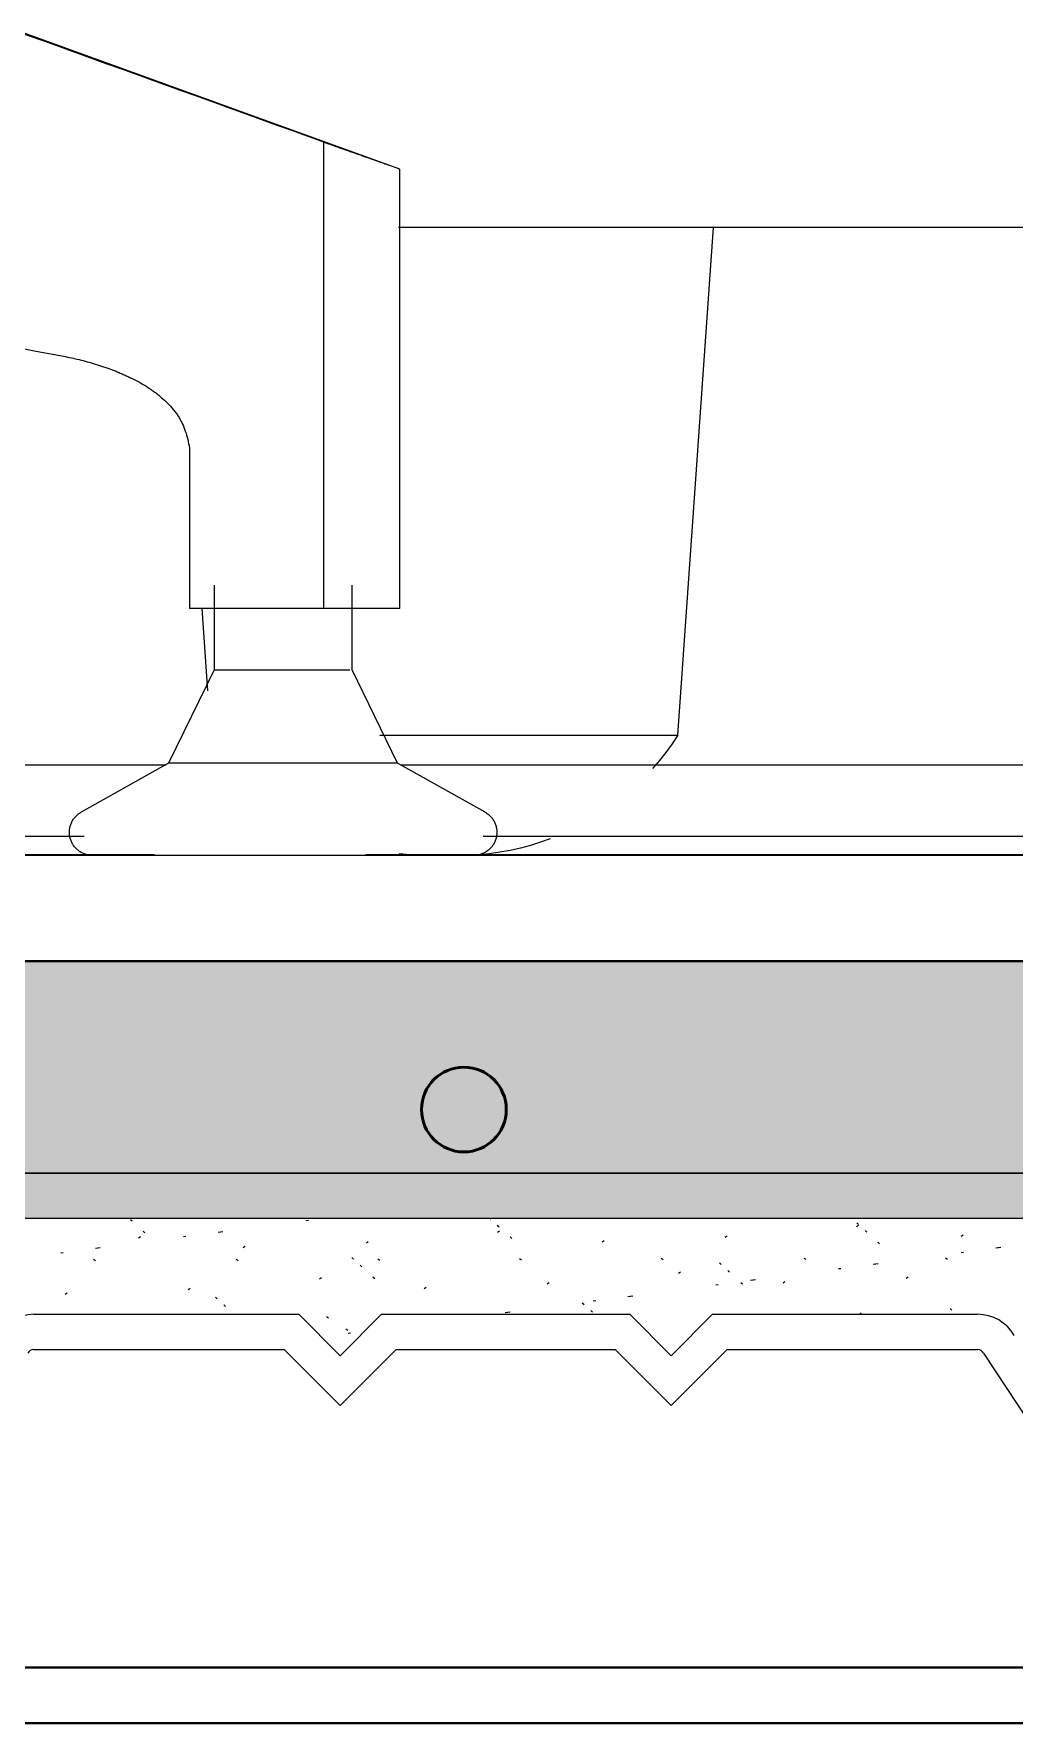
# Model space of a CAD drawing. Header units: inches. Extents: x -6 to 158, y 10 to 161.
# Drawn here: x 62.8667 to 63.0055, y 35.1396 to 35.3788 of the extents above; entities that cross this region are included whole.
import ezdxf

# ---------------------------------------------------------------- set-up
doc = ezdxf.new("R2010")
doc.units = ezdxf.units.IN
doc.header["$MEASUREMENT"] = 0
doc.linetypes.add('DASHED2', pattern=[9.524999999999995, 6.349999999999998, -3.174999999999998])
for name, color, linetype in [('1', 1, 'Continuous'), ('2', 2, 'Continuous'), ('Proy', 1, 'DASHED2')]:
    doc.layers.add(name, color=color, linetype=linetype)
for name, color, linetype, lineweight in [('A-DETL', 90, 'Continuous', 9), ('A-DETL-GENF', 92, 'Continuous', 9), ('A-DETL-THIN', 151, 'Continuous', 18), ('A-FLOR', 5, 'Continuous', 9), ('I-FURN', 2, 'Continuous', 9)]:
    doc.layers.add(name, color=color, linetype=linetype, lineweight=lineweight)
pattern_1 = [(37.50000000000001, (3136.283009405943, 1587.837835318794), (-0.0004067330968681631, 0.01243127882351245), [0.000334999999999997, -0.009470999999999914, 0.000334999999999997, -0.0106319999999999, -0.01048399999999991]), (37.50000000000001, (3136.283009405943, 1587.837835318794), (-0.0004067330968681631, 0.01243127882351245), [-0.02077399999999981, 0.000334999999999997, -0.01014899999999991]), (7.499999999999999, (3136.283009405943, 1587.837835318794), (0.01141817599688071, 0.01820713560404956), [0.000334999999999997, -0.004954999999999955, 0.000334999999999997, -0.008502999999999922, -0.003386999999999969]), (7.499999999999999, (3136.283009405943, 1587.837835318794), (0.01141817599688071, 0.01820713560404956), [-0.01412899999999987, 0.000334999999999997, -0.003051999999999972]), (327.5, (3136.275074405941, 1587.837835318794), (0.02009120578034562, 3.675992110030679e-05), [0.000334999999999997, -0.002890999999999974, 0.000334999999999997, -0.0112779999999999, -0.01516099999999986]), (327.5, (3136.275074405941, 1587.837835318794), (0.02009120578034562, 3.675992110030679e-05), [-0.01483899999999987, 0.000334999999999997, -0.01482599999999986]), (317.5, (3136.275074405941, 1587.837835318794), (0.01939441484272483, 0.005661808713502038), [0.000334999999999997, -0.001277999999999988, 0.000334999999999997, -0.007277999999999934, -0.008709999999999921]), (317.5, (3136.275074405941, 1587.837835318794), (0.01939441484272483, 0.005661808713502038), [-0.009225999999999917, 0.000334999999999997, -0.008373999999999925])]

# ---------------------------------------------------------------- blocks, each defined once
blk = doc.blocks.new('HermanMiller_Collection_PolygonWireTable46W - Round 46W 26H-895091-Section 0')
at = {"layer": '1', "color": 252}
for p, q in [((-5451.820571718453, 3012.819379863454), (-5174.2572763908, 3012.819379863453)), ((-5141.089795188662, 3012.819379863452), (-4788.991670127887, 3012.819379863451)), ((-5185.840904728177, 3002.659379863453), (-5440.082270588361, 3002.659379863454)), ((-4788.991670127887, 3002.65937986345), (-5129.351494058575, 3002.659379863452))]:
    blk.add_line(p, q, dxfattribs=at)
blk = doc.blocks.new('HermanMiller_Seating_Swoop_OA103_ArmlesssChair - Armless Chair-V7-Section 0')
at = {"layer": '1', "color": 252}
for p, q in [((-4771.154508928077, 3088.899996972087), (-5141.354488902444, 3088.899996972086)), ((-5101.81033871107, 3016.988919147985), (-5096.781826295406, 3088.899996972086)), ((-5169.207526832492, 3034.92500000001), (-5168.393001562061, 3023.27674594995)), ((-5143.990928093582, 3016.988919147984), (-5101.81033871106, 3016.988919147984)), ((-5139.773019491263, 3000.067417812002), (-5141.244069901702, 3000.215015172554)), ((-5139.773019491251, 3000.067417812002), (-5141.24406990169, 3000.215015172554))]:
    blk.add_line(p, q, dxfattribs=at)
at = {"layer": '1', "color": 252, "flags": 128}
for points in [[(-5101.810338711078, 3016.988919147985), (-5102.631976416175, 3015.759819570064), (-5103.502107772514, 3014.564559885475), (-5104.419340755541, 3013.405052254744), (-5105.382207988156, 3012.283151642725)], [(-5101.81033871107, 3016.988919147985), (-5102.631976416164, 3015.759819570064), (-5103.502107772502, 3014.564559885475), (-5104.419340755534, 3013.405052254744), (-5105.382207988147, 3012.283151642725)], [(-5119.870246509036, 3002.338685792966), (-5121.263291291733, 3001.843508527431), (-5122.675023596332, 3001.404434284247), (-5124.103184952312, 3001.022165488533), (-5125.545490606152, 3000.697313688822), (-5126.99963317649, 3000.43039857869), (-5128.463286345412, 3000.221847165377), (-5129.934108580074, 3000.071993086655), (-5131.102600113195, 3000.000000000004)], [(-5119.870246509029, 3002.338685792966), (-5121.263291291722, 3001.843508527431), (-5122.67502359632, 3001.404434284247), (-5124.103184952301, 3001.022165488533), (-5125.54549060614, 3000.697313688822), (-5126.999633176482, 3000.43039857869), (-5128.463286345404, 3000.221847165377), (-5129.934108580062, 3000.071993086655), (-5131.102600113196, 3000.000000000002)]]:
    blk.add_lwpolyline(points, dxfattribs=at)
blk = doc.blocks.new('HermanMiller_Seating_Setu_Ottoman - Lyris Suspension-895037-Section 0')
at = {"layer": '2', "color": 251}
for p, q in [((-5141.164281506487, 3097.154462021699), (-5400.804440004795, 3191.16368576066)), ((-5151.927125541912, 3034.925000000009), (-5151.927125541912, 3100.975397644391)), ((-5141.159068197811, 3034.92500000001), (-5141.159068197811, 3097.154435670496)), ((-5170.965562946321, 3057.683744499568), (-5170.965562946321, 3034.925000000009)), ((-5167.460994296734, 3038.238068755646), (-5167.460994296734, 3026.265956489641)), ((-5147.931373398444, 3026.265956489641), (-5147.931373398444, 3038.238068755646)), ((-5151.927125541912, 3034.925000000009), (-5170.965562946322, 3034.925000000009)), ((-5141.159068197796, 3034.925000000009), (-5151.927125541912, 3034.925000000009)), ((-5167.460994296734, 3026.265956489641), (-5173.90835792333, 3013.046902077983)), ((-5167.460994296724, 3026.265956489639), (-5150.791420161983, 3026.265956489639)), ((-5150.791420161983, 3026.265956489639), (-5148.264101245928, 3026.265956489639)), ((-5141.484009771849, 3013.046902077983), (-5147.931373398444, 3026.265956489641)), ((-5173.908357923329, 3013.046902077983), (-5186.290356277068, 3006.103773912093)), ((-5146.232445620844, 3013.04690207798), (-5173.908357923316, 3013.04690207798)), ((-5141.484009771838, 3013.04690207798), (-5146.232445620844, 3013.04690207798)), ((-5129.102011418118, 3006.103773912093), (-5141.484009771847, 3013.046902077983)), ((-5176.860319463712, 2999.999999999961), (-5138.532048231442, 2999.999999999961)), ((-5138.532048231441, 2999.999999999961), (-5145.392051378579, 2999.999999999961))]:
    blk.add_line(p, q, dxfattribs=at)
at = {"layer": '2', "color": 251, "flags": 128}
for points in [[(-5184.798364347082, 2999.999999999964), (-5184.928623460715, 3000.00672486126), (-5185.058509458218, 3000.018653318612), (-5185.187814549726, 3000.035766289031), (-5185.316331874645, 3000.058036395413), (-5185.443855832693, 3000.085428010341), (-5185.570182412728, 3000.117897313075), (-5185.695109519178, 3000.155392359655), (-5185.818437295325, 3000.197853166005), (-5185.939968443023, 3000.245211803895), (-5186.059508538371, 3000.297392509604), (-5186.176866342724, 3000.354311805138), (-5186.291854108606, 3000.415878631763), (-5186.404287880135, 3000.481994495689), (-5186.513987787268, 3000.552553625641), (-5186.620778333549, 3000.62744314206), (-5186.724488676881, 3000.706543237699), (-5186.824952902844, 3000.789727369276), (-5186.922010290104, 3000.876862459926), (-5187.015505567546, 3000.967809112089), (-5187.105289162661, 3001.06242183053), (-5187.191217440868, 3001.160549255075), (-5187.273152935259, 3001.262034402779), (-5187.35096456649, 3001.366714919057), (-5187.424527852574, 3001.474423337412), (-5187.493725107942, 3001.584987347354), (-5187.55844563174, 3001.698230070047), (-5187.618585884943, 3001.813970341298), (-5187.674049655961, 3001.93202300136), (-5187.724748214617, 3002.05219919116), (-5187.770600454008, 3002.174306654429), (-5187.811533020354, 3002.298150045277), (-5187.847480430261, 3002.423531240698), (-5187.878385175554, 3002.550249657523), (-5187.904197815225, 3002.678102573317), (-5187.924877054564, 3002.806885450691), (-5187.94038981119, 3002.93639226451), (-5187.950711268023, 3003.066415831503), (-5187.955824912907, 3003.196748141692), (-5187.95572256511, 3003.327180691193), (-5187.950404388383, 3003.457504815744), (-5187.939878890652, 3003.587512024552), (-5187.924162910479, 3003.71699433381), (-5187.903281590075, 3003.84574459945), (-5187.877268335103, 3003.973556848511), (-5187.846164761215, 3004.100226608658), (-5187.810020627505, 3004.225551235297), (-5187.768893756867, 3004.349330235761), (-5187.722849943524, 3004.47136559005), (-5187.671962847758, 3004.591462067635), (-5187.616313878065, 3004.709427539769), (-5187.555992060915, 3004.825073286861), (-5187.491093898369, 3004.938214300388), (-5187.421723213627, 3005.04866957886), (-5187.34799098498, 3005.156262417394), (-5187.270015168287, 3005.260820690405), (-5187.18792050821, 3005.362177126955), (-5187.10183833869, 3005.460169578369), (-5187.011906372836, 3005.554641277632), (-5186.918268482607, 3005.645441090175), (-5186.821074468651, 3005.732423755665), (-5186.720479820664, 3005.8154501204), (-5186.616645468629, 3005.894387359899), (-5186.50973752534, 3005.969109191423), (-5186.399927020708, 3006.039496075981), (-5186.290356277068, 3006.103773912093)], [(-5129.102011418118, 3006.103773912093), (-5128.989542840709, 3006.037717273206), (-5128.879805787181, 3005.967215929059), (-5128.772975813399, 3005.89238266676), (-5128.669223824537, 3005.813337203566), (-5128.568715801654, 3005.730205995359), (-5128.471612536122, 3005.643122034332), (-5128.378069372471, 3005.552224636253), (-5128.288235959794, 3005.457659217563), (-5128.202256012407, 3005.359577062761), (-5128.120267079868, 3005.258135082372), (-5128.042400326985, 3005.153495561924), (-5127.968780323945, 3005.045825902329), (-5127.899524847056, 3004.935298352075), (-5127.834744690315, 3004.822089731661), (-5127.774543488142, 3004.706381150731), (-5127.719017549614, 3004.588357718333), (-5127.668255704399, 3004.468208246782), (-5127.622339160618, 3004.346124949598), (-5127.581341374939, 3004.222303134018), (-5127.545327935084, 3004.096940888531), (-5127.514356454859, 3003.970238765986), (-5127.488476482047, 3003.842399462755), (-5127.467729419063, 3003.713627494446), (-5127.452148456792, 3003.584128868745), (-5127.44175852146, 3003.454110755822), (-5127.436576234725, 3003.323781156928), (-5127.436609887158, 3003.193348571614), (-5127.441859424912, 3003.063021664194), (-5127.452316449852, 3002.933008929921), (-5127.46796423296, 3002.80351836143), (-5127.488777741124, 3002.674757116013), (-5127.514723677188, 3002.546931184192), (-5127.545760533177, 3002.42024506019), (-5127.581838656729, 3002.294901414778), (-5127.622900330564, 3002.171100771057), (-5127.668879864746, 3002.049041183642), (-5127.719703701842, 3001.928917921836), (-5127.775290534557, 3001.810923157233), (-5127.835551435803, 3001.695245656286), (-5127.900390000991, 3001.58207047832), (-5127.969702502264, 3001.471578679475), (-5128.043378054394, 3001.363947023063), (-5128.121298792213, 3001.25934769677), (-5128.203340059182, 3001.157948037207), (-5128.289370606748, 3001.059910262199), (-5128.379252804408, 3000.965391211268), (-5128.472842859804, 3000.874542094739), (-5128.569991048824, 3000.787508251813), (-5128.670541955084, 3000.704428918075), (-5128.774334718593, 3000.625437002736), (-5128.881203293051, 3000.550658876011), (-5128.990976711552, 3000.480214166949), (-5129.103479360036, 3000.414215572057), (-5129.218531258264, 3000.352768675008), (-5129.335948347761, 3000.295971777732), (-5129.455542786195, 3000.243915743144), (-5129.577123248014, 3000.1966838498), (-5129.700495230394, 3000.154351658648), (-5129.825461364478, 3000.116986892169), (-5129.951821731132, 3000.084649326016), (-5130.079374180702, 3000.057390693396), (-5130.207914656487, 3000.035254602305), (-5130.337237521143, 3000.01827646577), (-5130.467135885687, 3000.006483445188), (-5130.59400334809, 2999.999999999964)]]:
    blk.add_lwpolyline(points, dxfattribs=at)
at = {"layer": '2', "color": 251}
for points in [[(-5151.927125541912, 3100.975397644391), (-5175.389596014471, 3109.45415399801), (-5222.334945356898, 3126.351152926828), (-5292.766434531142, 3151.668471746939), (-5339.825257483705, 3168.221174387322), (-5363.372833163865, 3176.441708524614)], [(-5363.372833163865, 3104.009197202233), (-5344.067855017176, 3100.403121434147), (-5305.433132843885, 3093.130258121886), (-5247.333514804872, 3081.954613763372), (-5208.648553871499, 3074.495046054662), (-5189.305896654746, 3070.748941989238)], [(-5141.329428291759, 3097.211995776166), (-5141.216537479202, 3097.172687546171), (-5141.160088894256, 3097.153072891796), (-5141.160089269802, 3097.153116022767)]]:
    blk.add_open_spline(points, degree=3, dxfattribs=at)
for points, knots in [([(-5141.160151877722, 3097.153140250035), (-5141.162431534016, 3097.153976101174), (-5141.333833914015, 3097.213790974537), (-5142.34426975375, 3097.565350456453), (-5143.856537145162, 3098.101533631817), (-5144.890280018666, 3098.4648622923), (-5145.617277589286, 3098.716625049049), (-5146.590760037232, 3099.065680479866), (-5147.8446707171, 3099.515375309428), (-5149.607076010555, 3100.130660711644), (-5150.997372110305, 3100.628538968548), (-5151.927125541912, 3100.975397644391)], [0.5011733733641712, 0.5011733733641712, 0.5011733733641712, 0.5011733733641712, 0.5555555555555556, 0.6666666666666666, 0.75, 0.7708333333333333, 0.7916666666666666, 0.8333333333333333, 0.875, 0.9166666666666666, 1, 1, 1, 1]), ([(-5189.305896654746, 3070.748941989238), (-5188.58675636401, 3070.633884137791), (-5187.125041647838, 3070.348812073476), (-5185.259049841298, 3069.852439057897), (-5183.707420883483, 3069.376076541268), (-5182.510309385792, 3068.979725217574), (-5181.518971996903, 3068.612228662065), (-5180.742636779634, 3068.294321293433), (-5180.175710386509, 3068.042613116073), (-5179.61623424091, 3067.780269821611), (-5178.868770924909, 3067.418686812937), (-5177.946331962547, 3066.939313250507), (-5177.058973507367, 3066.414740954554), (-5176.381469196134, 3065.962765956392), (-5175.895813622823, 3065.60550121336), (-5175.422443043884, 3065.231787951451), (-5174.796392531422, 3064.715105938249), (-5174.043508831232, 3064.031448761792), (-5173.360527094224, 3063.294239125131), (-5172.874928156758, 3062.670166761309), (-5172.54786596402, 3062.184207405629), (-5172.254669670957, 3061.68070979633), (-5171.898092289011, 3060.987214512738), (-5171.371185530012, 3059.714631959378), (-5171.083853876462, 3058.523006513), (-5170.965562946322, 3057.683744499568)], [0, 0, 0, 0, 0.1, 0.2, 0.25, 0.3, 0.35, 0.375, 0.4, 0.425, 0.45, 0.5, 0.55, 0.575, 0.6, 0.625, 0.6499999999999999, 0.7, 0.75, 0.775, 0.8, 0.8250000000000001, 0.8500000000000001, 0.9, 1, 1, 1, 1])]:
    blk.add_open_spline(points, degree=3, knots=knots, dxfattribs=at)
blk = doc.blocks.new('SDF')
at = {"layer": 'A-DETL-GENF'}
h = blk.add_hatch(dxfattribs=at)
h.set_pattern_fill('FP1_1', color=8, scale=0.000999999999999991, style=0, pattern_type=2)
h.set_pattern_definition(pattern_1)
h.paths.add_polyline_path([(3136.852921647114, 1596.890854613486), (3136.851015316905, 1596.891205448203), (3136.849921647114, 1596.891658461063), (3136.84864584879, 1596.892655184672), (3136.847706978057, 1596.893899316596), (3136.847126092154, 1596.895301699215), (3136.846921647113, 1596.896854613485), (3136.847276661629, 1596.898771034617), (3136.847749537108, 1596.899885946174), (3136.848679006427, 1596.901097254172), (3136.849921647114, 1596.902050765908), (3136.851368732841, 1596.902650168443), (3136.852921647114, 1596.902854613485), (3136.854474561384, 1596.902650168443), (3136.855921647115, 1596.902050765908), (3136.857164287801, 1596.901097254172), (3136.858229952577, 1596.89958385209), (3136.858717202071, 1596.898407527756), (3136.858921647112, 1596.896854613485), (3136.858717202071, 1596.895301699215), (3136.857980797315, 1596.893676068715), (3136.857164287801, 1596.892611972798), (3136.855921647115, 1596.891658461063), (3136.854474561384, 1596.891059058528)], flags=16)
h.paths.add_polyline_path([(3136.702921647113, 1596.890854613486), (3136.701368732844, 1596.891059058528), (3136.699921647112, 1596.891658461063), (3136.698679006426, 1596.892611972798), (3136.697725494691, 1596.893854613485), (3136.697126092156, 1596.895301699215), (3136.69696381798, 1596.897174933022), (3136.697207610014, 1596.898604329277), (3136.697725494691, 1596.899854613486), (3136.698679006426, 1596.901097254172), (3136.699921647112, 1596.902050765908), (3136.701368732844, 1596.902650168443), (3136.702921647113, 1596.902854613485), (3136.704474561382, 1596.902650168443), (3136.705921647113, 1596.902050765908), (3136.7071642878, 1596.901097254172), (3136.708117799535, 1596.899854613486), (3136.708717202069, 1596.898407527756), (3136.708921647114, 1596.896854613485), (3136.708717202069, 1596.895301699215), (3136.708117799535, 1596.893854613485), (3136.7071642878, 1596.892611972798), (3136.705921647113, 1596.891658461063), (3136.704474561382, 1596.891059058528)], flags=16)
h.paths.add_polyline_path([(3136.402921647114, 1596.890854613486), (3136.401368732844, 1596.891059058528), (3136.399921647113, 1596.891658461063), (3136.398679006426, 1596.892611972798), (3136.397725494691, 1596.893854613485), (3136.397126092157, 1596.895301699215), (3136.396950125407, 1596.897070927591), (3136.397196314614, 1596.898577059764), (3136.397725494691, 1596.899854613486), (3136.398679006426, 1596.901097254172), (3136.399921647113, 1596.902050765908), (3136.401368732844, 1596.902650168443), (3136.402921647114, 1596.902854613485), (3136.404474561383, 1596.902650168443), (3136.405921647114, 1596.902050765908), (3136.407164287801, 1596.901097254172), (3136.408117799536, 1596.899854613486), (3136.40871720207, 1596.898407527756), (3136.408915893968, 1596.896810914016), (3136.40871720207, 1596.895301699215), (3136.408117799536, 1596.893854613485), (3136.407164287801, 1596.892611972798), (3136.405921647114, 1596.891658461063), (3136.404474561383, 1596.891059058528)], flags=16)
h.paths.add_polyline_path([(3137.002921647112, 1596.890854613486), (3137.001368732843, 1596.891059058528), (3136.999921647111, 1596.891658461063), (3136.998679006425, 1596.892611972798), (3136.99772549469, 1596.893854613485), (3136.997116216993, 1596.895376708513), (3136.996977510553, 1596.897278938452), (3136.997218905417, 1596.898631598788), (3136.99772549469, 1596.899854613486), (3136.998679006425, 1596.901097254172), (3136.999921647111, 1596.902050765908), (3137.001368732843, 1596.902650168443), (3137.002921647112, 1596.902854613485), (3137.004474561385, 1596.902650168443), (3137.005928769668, 1596.902045300579), (3137.007164287799, 1596.901097254172), (3137.008117799534, 1596.899854613486), (3137.008717202072, 1596.898407527756), (3137.008921647113, 1596.896854613485), (3137.008717202072, 1596.895301699215), (3137.008117799534, 1596.893854613485), (3137.007164287799, 1596.892611972798), (3137.005921647113, 1596.891658461063), (3137.004474561385, 1596.891059058528)], flags=16)
h.paths.add_polyline_path([(3136.552921647111, 1596.890854613486), (3136.551368732842, 1596.891059058528), (3136.549921647114, 1596.891658461063), (3136.548679006424, 1596.892611972798), (3136.547725494689, 1596.893854613485), (3136.547126092155, 1596.895301699215), (3136.546921647114, 1596.896854613485), (3136.547273818069, 1596.898764169662), (3136.547725494689, 1596.899854613486), (3136.548679006424, 1596.901097254172), (3136.549921647114, 1596.902050765908), (3136.551368732842, 1596.902650168443), (3136.552921647111, 1596.902854613485), (3136.554474561384, 1596.902650168443), (3136.555921647112, 1596.902050765908), (3136.557164287799, 1596.901097254172), (3136.558164548227, 1596.899741752158), (3136.558717202071, 1596.898407527756), (3136.558921647113, 1596.896854613485), (3136.558717202071, 1596.895301699215), (3136.557855805193, 1596.893513175812), (3136.557164287799, 1596.892611972798), (3136.555921647112, 1596.891658461063), (3136.554474561384, 1596.891059058528), (3136.553730791231, 1596.89096113933)], flags=16)
h.paths.add_polyline_path([(3137.152921647114, 1596.890854613486), (3137.151368732844, 1596.891059058528), (3137.149921647113, 1596.891658461063), (3137.148679006426, 1596.892611972798), (3137.147663381955, 1596.894004566897), (3137.147126092157, 1596.895301699215), (3137.146921647112, 1596.896854613485), (3137.147279505185, 1596.898777899573), (3137.147725494691, 1596.899854613486), (3137.148679006426, 1596.901097254172), (3137.149921647113, 1596.902050765908), (3137.151368732844, 1596.902650168443), (3137.152921647114, 1596.902854613485), (3137.154474561383, 1596.902650168443), (3137.155921647114, 1596.902050765908), (3137.157164287801, 1596.901097254172), (3137.158117799536, 1596.899854613486), (3137.15871720207, 1596.898407527756), (3137.158921647115, 1596.896854613485), (3137.15871720207, 1596.895301699215), (3137.158059519199, 1596.893778661072), (3137.157164287801, 1596.892611972798), (3137.155921647114, 1596.891658461063), (3137.154474561383, 1596.891059058528)], flags=16)
h.paths.add_polyline_path([(3137.452921647113, 1596.890854613486), (3137.451368732844, 1596.891059058528), (3137.449921647112, 1596.891658461063), (3137.448679006426, 1596.892611972798), (3137.447619785853, 1596.894109817198), (3137.447126092156, 1596.895301699215), (3137.446921647112, 1596.896854613485), (3137.447126092156, 1596.898407527756), (3137.447725494691, 1596.899854613486), (3137.448679006426, 1596.901097254172), (3137.449921647112, 1596.902050765908), (3137.451368732844, 1596.902650168443), (3137.452921647113, 1596.902854613485), (3137.454474561382, 1596.902650168443), (3137.455921647113, 1596.902050765908), (3137.4571642878, 1596.901097254172), (3137.458117799535, 1596.899854613486), (3137.458717202069, 1596.898407527756), (3137.458921647114, 1596.896854613485), (3137.458717202069, 1596.895301699215), (3137.458117799535, 1596.893854613485), (3137.4571642878, 1596.892611972798), (3137.455921647113, 1596.891658461063), (3137.454474561382, 1596.891059058528)], flags=16)
h.paths.add_polyline_path([(3137.302921647111, 1596.890854613486), (3137.301368732842, 1596.891059058528), (3137.299921647114, 1596.891658461063), (3137.298679006424, 1596.892611972798), (3137.297725494689, 1596.893854613485), (3137.297088132043, 1596.895590034895), (3137.296921647114, 1596.896854613485), (3137.297230200817, 1596.898658868301), (3137.297725494689, 1596.899854613486), (3137.298679006424, 1596.901097254172), (3137.299921647114, 1596.902050765908), (3137.301368732842, 1596.902650168443), (3137.302921647111, 1596.902854613485), (3137.304474561384, 1596.902650168443), (3137.305921647112, 1596.902050765908), (3137.307164287799, 1596.901097254172), (3137.308117799537, 1596.899854613486), (3137.308775833284, 1596.897962179469), (3137.308921647113, 1596.896854613485), (3137.308625480295, 1596.895080263258), (3137.308117799537, 1596.893854613485), (3137.307164287799, 1596.892611972798), (3137.305921647112, 1596.891658461063), (3137.304474561384, 1596.891059058528)], flags=16)
h.paths.add_polyline_path([(3134.803590674124, 1596.917854613486), (3134.803590674124, 1596.887854613486), (3136.252959172292, 1596.887854613485), (3136.253581143552, 1596.890941437839), (3136.252921647112, 1596.890854613486), (3136.251368732843, 1596.891059058528), (3136.249921647111, 1596.891658461063), (3136.248645848787, 1596.892655184672), (3136.24772549469, 1596.893854613485), (3136.247126092156, 1596.895301699215), (3136.246921647115, 1596.896854613485), (3136.247126092156, 1596.898407527756), (3136.24772549469, 1596.899854613486), (3136.248835289593, 1596.901217174466), (3136.249921647111, 1596.902050765908), (3136.251368732843, 1596.902650168443), (3136.252921647112, 1596.902854613485), (3136.254474561385, 1596.902650168443), (3136.255921647113, 1596.902050765908), (3136.257164287799, 1596.901097254172), (3136.258117799534, 1596.899854613486), (3136.258717202072, 1596.898407527756), (3136.258921647113, 1596.897460293174), (3136.25943202067, 1596.897738606418), (3136.261949952452, 1596.898736298402), (3136.264936285344, 1596.899113828103), (3136.302936285341, 1596.899113828103), (3136.302936285341, 1596.892113828103), (3136.264936285344, 1596.892113828103), (3136.26376227324, 1596.891974043694), (3136.262653904578, 1596.891562506337), (3136.26167315241, 1596.890902226638), (3136.260874854288, 1596.890030123317), (3136.26030364606, 1596.888994958954), (3136.259991466133, 1596.887854613485), (3136.557759172294, 1596.887854613485), (3136.558320334596, 1596.890811944997), (3136.55959980698, 1596.893536585016), (3136.561517082966, 1596.895857094786), (3136.563951524455, 1596.89762746408), (3136.566749952453, 1596.898736298402), (3136.569736285343, 1596.899113828103), (3136.607736285343, 1596.899113828103), (3136.607736285343, 1596.892113828103), (3136.569736285343, 1596.892113828103), (3136.568562273242, 1596.891974043694), (3136.567453904576, 1596.891562506337), (3136.566473152408, 1596.890902226638), (3136.565674854286, 1596.890030123317), (3136.565103646062, 1596.888994958954), (3136.564791466135, 1596.887854613485), (3136.862559172292, 1596.887854613485), (3136.863140371428, 1596.890854613486), (3136.864662571807, 1596.893854613485), (3136.866317082968, 1596.895857094786), (3136.868751524456, 1596.89762746408), (3136.871549952451, 1596.898736298402), (3136.874536285344, 1596.899113828103), (3136.912536285341, 1596.899113828103), (3136.912536285341, 1596.892113828103), (3136.874536285344, 1596.892113828103), (3136.873362273243, 1596.891974043694), (3136.872253904578, 1596.891562506337), (3136.87127315241, 1596.890902226638), (3136.870474854288, 1596.890030123317), (3136.86990364606, 1596.888994958954), (3136.869591466133, 1596.887854613485), (3137.167359172294, 1596.887854613485), (3137.16794037143, 1596.890854613486), (3137.169462571805, 1596.893854613485), (3137.171117082966, 1596.895857094786), (3137.173551524455, 1596.89762746408), (3137.176349952453, 1596.898736298402), (3137.179336285342, 1596.899113828103), (3137.217336285343, 1596.899113828103), (3137.217336285343, 1596.892113828103), (3137.179336285342, 1596.892113828103), (3137.178162273241, 1596.891974043694), (3137.177053904576, 1596.891562506337), (3137.176073152408, 1596.890902226638), (3137.175274854286, 1596.890030123317), (3137.174703646062, 1596.888994958954), (3137.174391466135, 1596.887854613485), (3137.472159172292, 1596.887854613485), (3137.472740371428, 1596.890854613486), (3137.473999806978, 1596.893536585016), (3137.475917082967, 1596.895857094786), (3137.478351524456, 1596.89762746408), (3137.481149952451, 1596.898736298402), (3137.484136285344, 1596.899113828103), (3137.509136285342, 1596.899113828103), (3137.509136285342, 1596.892113828103), (3137.484136285344, 1596.892113828103), (3137.482962273243, 1596.891974043694), (3137.481853904577, 1596.891562506337), (3137.48087315241, 1596.890902226638), (3137.480074854288, 1596.890030123317), (3137.47950364606, 1596.888994958954), (3137.479191466133, 1596.887854613485), (3138.60007105879, 1596.887854613485), (3138.60007105879, 1596.917854613486)])
blk.add_hatch(color=7, dxfattribs=at).paths.add_polyline_path([(3136.402921647114, 1596.890854613486), (3136.404474561383, 1596.891059058528), (3136.405921647114, 1596.891658461063), (3136.407164287801, 1596.892611972798), (3136.408117799536, 1596.893854613485), (3136.40871720207, 1596.895301699215), (3136.408921647115, 1596.896854613485), (3136.40871720207, 1596.898407527756), (3136.408117799536, 1596.899854613486), (3136.407164287801, 1596.901097254172), (3136.405921647114, 1596.902050765908), (3136.404474561383, 1596.902650168443), (3136.402921647114, 1596.902854613485), (3136.401368732844, 1596.902650168443), (3136.399921647113, 1596.902050765908), (3136.398679006426, 1596.901097254172), (3136.397725494691, 1596.899854613486), (3136.397126092157, 1596.898407527756), (3136.396921647112, 1596.896854613485), (3136.397126092157, 1596.895301699215), (3136.397725494691, 1596.893854613485), (3136.398679006426, 1596.892611972798), (3136.399921647113, 1596.891658461063), (3136.401368732844, 1596.891059058528)], flags=0)
blk.add_hatch(color=7, dxfattribs=at).paths.add_polyline_path([(3134.803590674121, 1596.887854613486), (3134.803590674124, 1596.881454613486), (3137.509590673169, 1596.881454613486), (3137.509590673169, 1596.887854613485)])
h = blk.add_hatch(dxfattribs=at)
h.set_pattern_fill('FP1_1', color=8, scale=0.000999999999999991, style=0, pattern_type=2)
h.set_pattern_definition(pattern_1)
h.paths.add_polyline_path([(3136.275351659988, 1596.822854613486), (3136.308922873908, 1596.822888687659), (3136.309530080267, 1596.823354613486), (3136.337792259736, 1596.866097254172), (3136.339034900422, 1596.867050765909), (3136.34048198615, 1596.867650168444), (3136.342034900423, 1596.867854613486), (3136.379556592121, 1596.867854613486), (3136.385414456498, 1596.861996749109), (3136.391272320874, 1596.867854613486), (3136.426400249813, 1596.867854613486), (3136.43225811419, 1596.861996749109), (3136.438115978566, 1596.867854613486), (3136.475637670264, 1596.867854613486), (3136.477190584534, 1596.867650168444), (3136.478637670265, 1596.867050765909), (3136.479880310952, 1596.866097254172), (3136.480833822687, 1596.864854613485), (3136.50814249042, 1596.823354613486), (3136.508749696779, 1596.822888687659), (3136.509008515823, 1596.822854613486), (3136.546449283622, 1596.822888687659), (3136.546690464576, 1596.822988588081), (3136.547156390403, 1596.82359579444), (3136.551597541693, 1596.840170396705), (3136.557736285344, 1596.840170396705), (3136.557736285344, 1596.881454613486), (3136.259936285343, 1596.881454613486), (3136.259936285343, 1596.840170396705), (3136.266075028991, 1596.840170396705), (3136.270516180284, 1596.82359579444), (3136.270982106111, 1596.822988588081), (3136.271482106109, 1596.822854613486)], flags=0)
at = {"layer": 'A-DETL', "lineweight": 40}
for p, q in [((3137.509590673169, 1596.917854613486), (3134.803590674121, 1596.917854613486)), ((3134.803590674121, 1596.817854613485), (3137.509590673169, 1596.817854613485)), ((3134.803590674121, 1596.809954613486), (3137.509590673169, 1596.809954613486))]:
    blk.add_line(p, q, dxfattribs=at)
at = {"layer": 'A-DETL', "lineweight": 20}
for p, q in [((3134.803590674121, 1596.887854613485), (3137.509590673169, 1596.887854613485)), ((3134.803590674121, 1596.881454613486), (3137.509590673169, 1596.881454613486))]:
    blk.add_line(p, q, dxfattribs=at)
at = {"layer": 'A-DETL'}
for p, q in [((3136.342034900423, 1596.867854613486), (3136.379556592121, 1596.867854613486)), ((3136.379556592121, 1596.867854613486), (3136.385414456498, 1596.861996749109)), ((3136.385414456498, 1596.861996749109), (3136.391272320874, 1596.867854613486)), ((3136.391272320874, 1596.867854613486), (3136.426400249813, 1596.867854613486)), ((3136.426400249813, 1596.867854613486), (3136.43225811419, 1596.861996749109)), ((3136.43225811419, 1596.861996749109), (3136.438115978566, 1596.867854613486)), ((3136.438115978566, 1596.867854613486), (3136.475637670264, 1596.867854613486)), ((3136.342034900423, 1596.862854613486), (3136.37748552431, 1596.862854613486)), ((3136.37748552431, 1596.862854613486), (3136.385414456498, 1596.854925681297)), ((3136.385414456498, 1596.854925681297), (3136.393343388685, 1596.862854613486)), ((3136.393343388685, 1596.862854613486), (3136.424329181998, 1596.862854613486)), ((3136.424329181998, 1596.862854613486), (3136.43225811419, 1596.854925681297)), ((3136.43225811419, 1596.854925681297), (3136.440187046377, 1596.862854613486)), ((3136.440187046377, 1596.862854613486), (3136.475637670264, 1596.862854613486)), ((3136.476503695667, 1596.862354613485), (3136.5038123634, 1596.820854613485))]:
    blk.add_line(p, q, dxfattribs=at)
at = {"layer": 'A-DETL', "lineweight": 50}
blk.add_circle((3136.402921647114, 1596.896854613485), 0.005999999999999953, dxfattribs=at)
at = {"layer": 'A-DETL'}
for centre, radius, start, end in [((3136.342034900423, 1596.861854613485), 0.005999999999999712, 90, 149.9999999972702), ((3136.475637670264, 1596.861854613485), 0.006000000000001281, 30.00000000272982, 90), ((3136.342034900423, 1596.861854613485), 0.0009999999999989338, 90, 149.9999999972702), ((3136.475637670264, 1596.861854613485), 0.001000000000000304, 30.00000000272982, 90)]:
    blk.add_arc(centre, radius, start, end, dxfattribs=at)
at = {"layer": 'A-DETL-THIN'}
for p, q in [((3137.509590673169, 1596.917854613486), (3134.803590674121, 1596.917854613486)), ((3137.509590673169, 1596.887854613485), (3134.803590674121, 1596.887854613485)), ((3134.803590674121, 1596.881454613486), (3137.509590673169, 1596.881454613486)), ((3136.342034900423, 1596.867854613486), (3136.379556592121, 1596.867854613486)), ((3136.379556592121, 1596.867854613486), (3136.385414456498, 1596.861996749109)), ((3136.385414456498, 1596.861996749109), (3136.391272320874, 1596.867854613486)), ((3136.391272320874, 1596.867854613486), (3136.426400249813, 1596.867854613486)), ((3136.426400249813, 1596.867854613486), (3136.43225811419, 1596.861996749109)), ((3136.43225811419, 1596.861996749109), (3136.438115978566, 1596.867854613486)), ((3136.438115978566, 1596.867854613486), (3136.475637670264, 1596.867854613486))]:
    blk.add_line(p, q, dxfattribs=at)
for centre, radius, start, end in [((3136.402921647114, 1596.896854613485), 0.006000000000000004, 0, 180), ((3136.402921647114, 1596.896854613485), 0.006000000000000004, 180, 0), ((3136.342034900423, 1596.861854613485), 0.005999999999998662, 90, 149.9999999972702), ((3136.475637670264, 1596.861854613485), 0.006000000000000477, 30.00000000272982, 90)]:
    blk.add_arc(centre, radius, start, end, dxfattribs=at)

msp = doc.modelspace()

# ---------------------------------------------------------------- linework, layer by layer
at = {"layer": 'A-FLOR', "lineweight": 35}
for p, q in [((62.88374495789097, 35.26252282270882), (62.60294228279011, 35.26252282270882)), ((75.68464238915979, 35.26252282270882), (62.91367305930683, 35.26252282270882)), ((65.12471095871754, 35.247522822731), (61.32823057404815, 35.247522822731)), ((65.12471095871891, 35.247522822731), (62.91367305930683, 35.247522822731))]:
    msp.add_line(p, q, dxfattribs=at)
at = {"layer": 'Proy', "color": 253, "ltscale": 0.75}
msp.add_line((54.29094524038877, 35.26252282270882), (88.58605257841876, 35.26252282270882), dxfattribs=at)

# ---------------------------------------------------------------- block references
msp.add_blockref('SDF', (-3073.475360100079, -1561.670331790755))
at = {"layer": 'I-FURN', "color": 251, "xscale": 0.000999999999999, "yscale": 0.000999999999999, "zscale": 0.000999999999999}
msp.add_blockref('HermanMiller_Seating_Swoop_OA103_ArmlesssChair - Armless Chair-V7-Section 0', (68.05966731779839, 32.26252282270882), dxfattribs=at)
at = {"layer": 'I-FURN', "xscale": 0.000999999999999, "yscale": 0.000999999999999, "zscale": 0.000999999999999}
for name in ['HermanMiller_Collection_PolygonWireTable46W - Round 46W 26H-895091-Section 0', 'HermanMiller_Seating_Setu_Ottoman - Lyris Suspension-895037-Section 0']:
    msp.add_blockref(name, (68.05966731779839, 32.26252282270882), dxfattribs=at)

doc.saveas('drawing.dxf')
